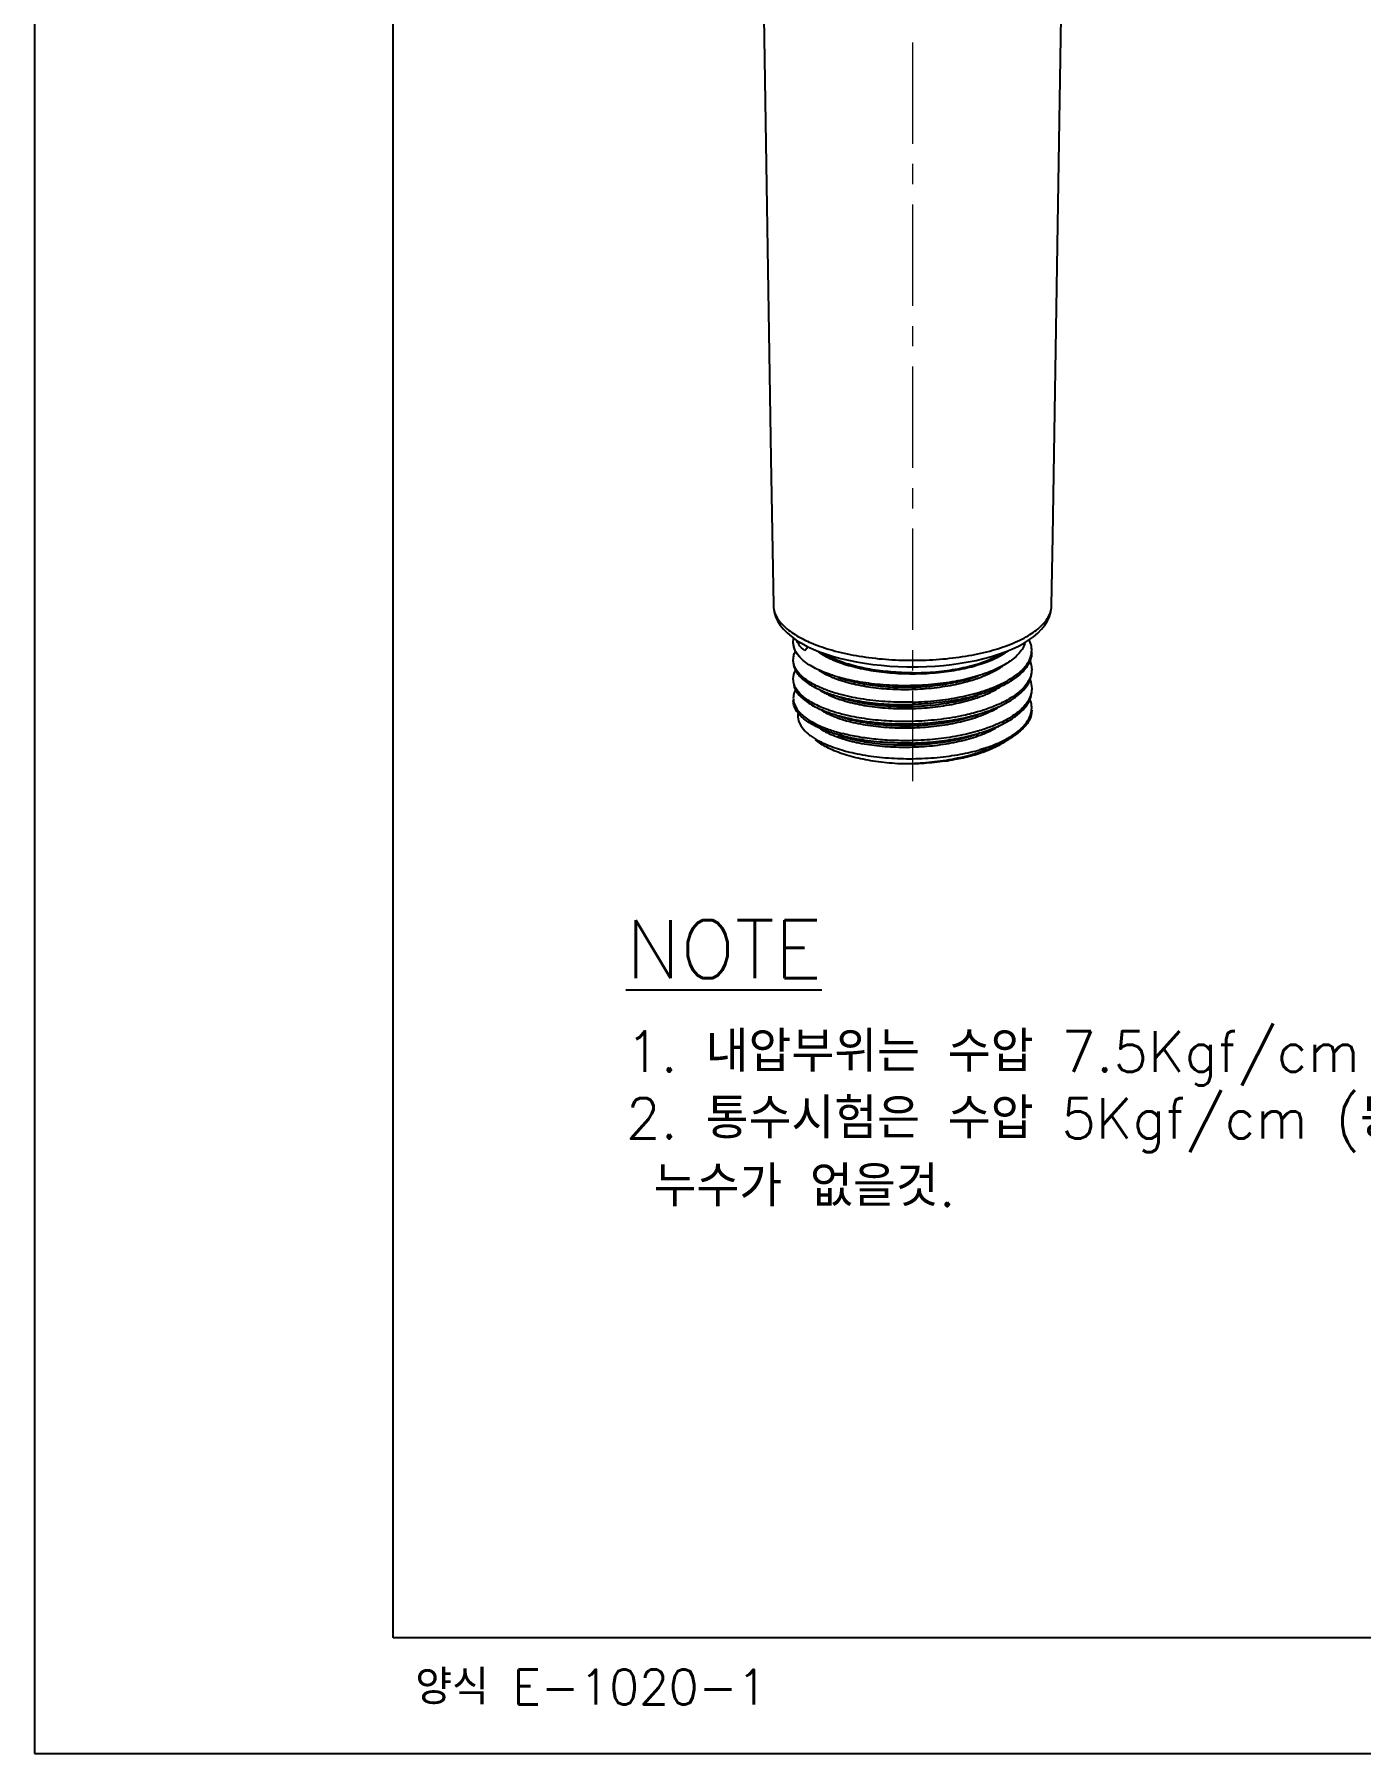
# Model space of a CAD drawing. Extents: x 3703 to 4123, y 991 to 1288.
# Drawn here: x 3702.5 to 3817.1, y 991.1 to 1139.6 of the extents above; entities that cross this region are included whole.
import ezdxf

# ---------------------------------------------------------------- set-up
doc = ezdxf.new("R2010")
doc.units = 0
doc.header["$LTSCALE"] = 7
doc.header["$MEASUREMENT"] = 0
doc.linetypes.add('CENTER', pattern=[2, 1.25, -0.25, 0.25, -0.25])
doc.layers.get('0').update_dxf_attribs({"color": 2, "linetype": 'CONTINUOUS'})
doc.layers.add('D', color=2, linetype='CONTINUOUS')
doc.layers.add('TXT', color=4, linetype='CONTINUOUS')
doc.styles.add('GHS', font='ROMANS.shx', dxfattribs={"bigfont": 'GHS.shx'})

# ---------------------------------------------------------------- blocks, each defined once
blk = doc.blocks.new('BORDER')
for p, q in [((0, 1.00000000000004), (0, 0)), ((0, 0), (1.00000000000004, 0))]:
    blk.add_line(p, q)

msp = doc.modelspace()

# ---------------------------------------------------------------- linework, layer by layer
at = {"color": 1, "linetype": 'CENTER', "lineweight": 0}
msp.add_line((3778.404998737748, 1222.911678981825), (3778.404998737748, 1075.0976048867), dxfattribs=at)
at = {"color": 7, "linetype": 'Continuous'}
for p, q in [((3765.341789009508, 1155.767564370645), (3766.173772400148, 1102.959026612265)), ((3790.526156301328, 1096.243365852605), (3791.468208465988, 1155.767564368105)), ((3766.173772400148, 1102.959026612265), (3766.383694591428, 1090.293656385525)), ((3790.426302873908, 1090.293655821645), (3790.526156301328, 1096.243365852605)), ((3766.383552379368, 1090.303566678125), (3766.383694599048, 1090.293655821645)), ((3767.954560448928, 1087.581507954105), (3768.365363688788, 1087.284341245925)), ((3769.398915236108, 1086.698215387445), (3769.096900818548, 1086.366162383785)), ((3784.090088685808, 1077.537135312385), (3784.294539572308, 1077.609488411265)), ((3784.521766194308, 1077.689884570005), (3784.570413135368, 1077.707094319685))]:
    msp.add_line(p, q, dxfattribs=at)
for points in [[(3766.383553164228, 1090.303967055785), (3766.392940229528, 1090.112213619125), (3766.453514558468, 1089.726099697425), (3766.573398733228, 1089.333465964025), (3766.749227474788, 1088.951656961325), (3766.977533368188, 1088.584780580525), (3767.258200670708, 1088.231203560985), (3767.585326262328, 1087.896395673325), (3767.954560448928, 1087.581507954105)], [(3787.498347429348, 1086.738782248145), (3787.986372691548, 1087.000255263425), (3788.437685083308, 1087.279696985465), (3788.849603334908, 1087.576940800425), (3789.219955510128, 1087.892009314305), (3789.548196903428, 1088.227137620425), (3789.829902517308, 1088.581159917205), (3790.059092445008, 1088.948557940345), (3790.235653204408, 1089.330996428705), (3790.356079186568, 1089.724344003705), (3790.416962354108, 1090.111095594945), (3790.426445164708, 1090.304039100345)], [(3768.365363688788, 1087.284341245925), (3768.815564081248, 1087.004897463945), (3769.302520554628, 1086.743350321305)], [(3769.302520554628, 1086.743350321305), (3769.824342812988, 1086.499017208245), (3770.379252785208, 1086.271499299045), (3770.965110274908, 1086.060950764085), (3771.579626117248, 1085.867927873525), (3772.220071481008, 1085.693169239045), (3772.883865350268, 1085.537122362925), (3773.567960133968, 1085.399936213625), (3774.268333569388, 1085.281920084405), (3774.981903579888, 1085.183120312485), (3775.705810836668, 1085.103447141885), (3776.436149840808, 1085.042903328505), (3777.169533941728, 1085.001405009165), (3777.903096249048, 1084.978889280765), (3778.404998247528, 1084.974416315365)], [(3778.404998244988, 1084.974416267105), (3778.887180595328, 1084.978545268245), (3779.621607627868, 1085.000589018925), (3780.355819484308, 1085.041653574845), (3781.086917788428, 1085.101789291505), (3781.811525526408, 1085.181070303885), (3782.525797864688, 1085.279494440285), (3783.226876084068, 1085.397148525525), (3783.911681397208, 1085.533985871865), (3784.576245960888, 1085.689706789785), (3785.217515239688, 1085.864165925245), (3785.832884448368, 1086.056921313165), (3786.419654758188, 1086.267247407625), (3786.975523801388, 1086.494586241745), (3787.498347429348, 1086.738782248145)]]:
    msp.add_lwpolyline(points, dxfattribs=at)
for points, start_tangent, end_tangent in [([(3766.383711942168, 1090.293656136605), (3766.383885431788, 1090.285192602605)], (0.01809676817860815, -0.9998362400820896), (0.02288814254632266, -0.9997380321518129)), ([(3766.383885431788, 1090.285192602605), (3766.615725384668, 1089.392212127965), (3767.304980031048, 1088.486766651585), (3768.407594135188, 1087.664760480005), (3769.643460319788, 1087.046078354405)], (0.02288806547769795, -0.99973803391623), (0.9210522876989576, -0.3894389340121462)), ([(3778.404998737748, 1085.535176093005), (3780.740845054108, 1085.627277001005), (3783.010789759828, 1085.901033900785), (3785.074802860648, 1086.339916627285), (3786.901323479888, 1086.937360230465), (3788.402403812748, 1087.664760761945), (3789.505017787348, 1088.486766984325), (3790.194272273708, 1089.392212496265), (3790.426108642648, 1090.285044408845)], (0.9999999999974646, 2.251877963696053e-06), (0.0229718274558948, 0.9997361127534289)), ([(3790.426108642648, 1090.285044408845), (3790.426285528248, 1090.293656136605)], (0.0229719558502758, 0.9997361098031886), (0.01809703845196482, 0.9998362351901776)), ([(3768.105052197728, 1087.141196228685), (3768.105433682868, 1087.178664078565)], (-0.002158151277825112, 0.9999976711888194), (0.02258695634238529, 0.9997448821590372)), ([(3768.840637703948, 1085.628045993625), (3768.281798333948, 1086.389028070845), (3768.105052197728, 1087.141196228685)], (-0.7105186958175616, 0.7036783234502193), (-0.002158138221191722, 0.9999976712169976)), ([(3768.105433682868, 1087.178664078565), (3768.135468044948, 1087.450708967545)], (0.02258693952245068, 0.9997448825390453), (0.1922711957217711, 0.9813418299938715)), ([(3768.840637703948, 1085.628045993625), (3768.265111072428, 1086.371230422925), (3768.105541419508, 1087.040614415625)], (-0.7355021532025828, 0.6775223853382001), (-0.007011392690440588, 0.9999754198841792)), ([(3769.096900818548, 1086.366162383785), (3768.572310244668, 1086.924912604865), (3768.414674672208, 1087.250821960665)], (-0.7829833696988483, 0.6220426374253106), (-0.3176635865811114, 0.9482034833095822)), ([(3769.643460319788, 1087.046078354405), (3769.795676436488, 1086.982865994165)], (0.9210522864446691, -0.3894389369786324), (0.9259228623184799, -0.3777126593535796)), ([(3788.145337372348, 1087.096095013325), (3787.937671356388, 1086.593822494885), (3787.251375106428, 1085.785441033165), (3787.213952961308, 1085.753164199065)], (-0.2549438888015075, -0.966955848817703), (-0.760626178080932, -0.6491901240915441)), ([(3788.703159533308, 1086.415567311645), (3788.677929080848, 1086.730139138685), (3788.482771246628, 1087.312202241765)], (0.004306703529593995, 0.9999907261093517), (-0.4476678890510103, 0.8941998999734971)), ([(3768.152546715388, 1085.218608179025), (3768.108395216188, 1085.585224296185)], (-0.2429451913324852, 0.9700400167046832), (0.002344571513199565, 0.9999972514884327)), ([(3768.108395216188, 1085.585224296185), (3768.167668112628, 1086.004350773145), (3768.294681406988, 1086.315181380845)], (0.00234457236225102, 0.999997251486442), (0.4678932822900464, 0.883784971804707)), ([(3771.228914659668, 1084.327385643465), (3769.868314289688, 1084.921804660365), (3768.840637703948, 1085.628045993625)], (-0.9428998846860878, 0.3330762787395141), (-0.7434516695102872, 0.6687896643208289)), ([(3769.795676436488, 1086.982865994165), (3769.908674569648, 1086.937360001865)], (0.9259228654776199, -0.3777126516092804), (0.9292445303215864, -0.3694652931838312)), ([(3769.908674569648, 1086.937360001865), (3771.735195252388, 1086.339916457105), (3773.799208355748, 1085.901033796645), (3776.069153229108, 1085.627276934965), (3778.404998737748, 1085.535176093005)], (0.9292445297972484, -0.3694652945025975), (0.999999999996973, -2.460489629250213e-06)), ([(3770.155209720468, 1086.360123866525), (3770.399350850168, 1086.186346860765), (3771.579552800148, 1085.559288196165), (3773.067829343528, 1085.045019613325), (3774.796897292548, 1084.666801174945), (3776.688485889348, 1084.441703034845), (3778.657229307708, 1084.379809241945), (3780.616110721408, 1084.484014936505), (3782.475126680788, 1084.749728563065), (3784.150300592308, 1085.164948466685), (3785.565965322568, 1085.710919678525), (3786.662599387868, 1086.366345533025)], (0.796530348432108, -0.604598547820473), (0.7955962145141655, 0.6058272554538383)), ([(3778.404998737748, 1084.457569457265), (3776.522202325548, 1084.535511528965), (3774.721745197488, 1084.765814157005), (3773.080636650908, 1085.138489456865), (3771.669889794988, 1085.637349825665), (3770.664373380828, 1086.165651428445)], (-1, 6.123031769111888e-17), (-0.8416661126888143, 0.5399982914336863)), ([(3778.404998737748, 1084.457569457265), (3780.429939234468, 1084.547881207045), (3782.353340762308, 1084.814287847205), (3784.078755934788, 1085.243430638905), (3785.519665227208, 1085.813790567525), (3786.141983779368, 1086.163277115185)], (1, -6.123031769111888e-17), (0.8421812119627252, 0.5391945903076135)), ([(3784.919120083368, 1083.022831077065), (3785.947274371988, 1083.440779697605), (3787.219502233928, 1084.162460423405), (3788.121110415468, 1084.972844504945), (3788.614162495148, 1085.840126049525)], (0.9420513247260731, 0.335468778848123), (0.2967696549492745, 0.9549490938795056)), ([(3787.213952961308, 1085.753164199065), (3786.169394999628, 1085.048779737885), (3785.250306268848, 1084.612920825505)], (-0.76062617815112, -0.6491901240093081), (-0.9242773272807394, -0.3817216554962174)), ([(3788.703593258628, 1086.209536794065), (3788.597436384328, 1085.583584766825), (3788.086259570768, 1084.725564877585), (3787.174588737268, 1083.925079592605)], (-0.005262802067624137, -0.9999861513613061), (-0.8227276299358954, -0.5684357896368456)), ([(3788.614162495148, 1085.840126049525), (3788.703159533308, 1086.415567311645)], (0.2967696542263383, 0.9549490941041726), (0.004306704967346648, 0.9999907261031596)), ([(3768.105014671768, 1085.378423703945), (3768.105093520988, 1085.362089510045), (3768.309873014908, 1084.622165221545), (3768.899668253908, 1083.912691060105), (3769.849486285688, 1083.264464655265), (3771.124761644708, 1082.702218108945), (3771.178793741368, 1082.682970126105)], (-0.001442067647714245, -0.9999989602199093), (0.9428093409690937, -0.3333324865377258)), ([(3768.105014671768, 1083.922294429265), (3768.295796172348, 1084.652494193145)], (0.001442066460203127, 0.9999989602216217), (0.4609307319962933, 0.8874361161804051)), ([(3771.239543218548, 1082.867510557125), (3770.746512759348, 1083.051941463345), (3769.474348486308, 1083.691183796745), (3768.589240690868, 1084.430507977225), (3768.152546715388, 1085.218608179025)], (-0.9444477399490384, 0.3286616291950638), (-0.2429451886824241, 0.9700400173683875)), ([(3770.322280681728, 1084.691853497205), (3770.898834636568, 1084.343236129925)], (0.8178850413088745, -0.5753816639441867), (0.8851029448767719, -0.4653952910918484)), ([(3770.898834636568, 1084.343236129925), (3771.285278834468, 1084.154971655045)], (0.8851029447714014, -0.4653952912922452), (0.9114630676465064, -0.4113819105362077)), ([(3784.660877274988, 1084.387761227565), (3783.017233422328, 1083.911387082525), (3781.082663969148, 1083.558736921685), (3779.017702414548, 1083.371846513145), (3776.912271316808, 1083.358147774985), (3774.858024795388, 1083.517518037905), (3772.944898382888, 1083.842287888745), (3771.256928941968, 1084.317527174485), (3771.228914659668, 1084.327385643465)], (-0.9427749504902391, -0.3334297418169644), (-0.9428998847654889, 0.3330762785147386)), ([(3771.285278834468, 1084.154971655045), (3771.708155357268, 1083.978305064005)], (0.9114630677127139, -0.4113819103895174), (0.9326612180139359, -0.3607534510060322)), ([(3771.977069734348, 1084.062526226525), (3773.011831045568, 1083.750786047365), (3774.681720873168, 1083.421626634565), (3776.519624126488, 1083.240783638365), (3778.442605172568, 1083.218958259105), (3780.363889219248, 1083.359675999005), (3782.196778065528, 1083.659127581965), (3783.858562344188, 1084.106340842985), (3784.090115894288, 1084.185712284445)], (0.9425368784444853, -0.3341021292541032), (0.9428383636739522, 0.3332503863232935)), ([(3784.151303996448, 1084.023896702565), (3784.576710719928, 1084.186366382705)], (0.9408395361153726, 0.3388524269976692), (0.9269847616318924, 0.375098989204535)), ([(3784.576710719928, 1084.186366382705), (3784.722101968388, 1084.246410908285)], (0.9269847626216889, 0.3750989867584438), (0.9214678493258732, 0.3884546339777016)), ([(3785.009927750368, 1084.516848010285), (3784.737556443448, 1084.415142770465), (3784.660877274988, 1084.387761227565)], (-0.9326496044651771, -0.3607834742486813), (-0.9427749498963689, -0.3334297434961364)), ([(3784.722101968388, 1084.246410908285), (3785.858245974988, 1084.823486381005), (3786.294219225468, 1085.118030041345)], (0.9214678475227797, 0.3884546382548872), (0.8013454361405896, 0.5982018822911279)), ([(3785.250306268848, 1084.612920825505), (3785.009927750368, 1084.516848010285)], (-0.9242773279177258, -0.381721653953858), (-0.9326496023601691, -0.3607834796902686)), ([(3788.662285652648, 1084.358381753685), (3788.236685581828, 1083.457915352945), (3787.361804458848, 1082.603644089685), (3786.097686865168, 1081.849782742445), (3785.080003657968, 1081.419100944425)], (-0.2069519107283234, -0.9783511162388971), (-0.9377799725426669, -0.3472300722833136)), ([(3788.322600383328, 1083.373103569305), (3788.489179631068, 1083.662873754305), (3788.704405614128, 1084.500771453665), (3788.704932123108, 1084.547179631105)], (0.5527587069765484, 0.8333413537450391), (-0.00204834552162726, 0.9999979021381116)), ([(3788.558662822048, 1085.484606308445), (3788.636504421508, 1085.253330801985), (3788.702759033728, 1084.754710846725)], (0.3748227320185903, -0.9270964995954413), (0.002609932572208278, -0.9999965941201844)), ([(3788.702759033728, 1084.754710846725), (3788.662285652648, 1084.358381753685)], (0.002609934116233269, -0.9999965941161544), (-0.2069519095679318, -0.9783511164843564)), ([(3768.199475173728, 1083.411148893265), (3768.105093520988, 1083.905960235365), (3768.105014671768, 1083.922294429265)], (-0.3418672391258278, 0.9397482592761129), (0.001442068313450296, 0.9999989602189491)), ([(3768.105333688148, 1083.716138986865), (3768.253273090008, 1083.071920143225), (3768.785694908068, 1082.355437052445), (3769.689909386148, 1081.691966098465), (3770.907726536488, 1081.120528999025), (3771.178786997668, 1081.020787577985)], (0.005631562398631162, -0.9999841426267471), (0.942705617017534, -0.3336257178989512)), ([(3768.296724295968, 1082.991532963385), (3768.127149247768, 1082.510042155985), (3768.107295937208, 1082.260169305465)], (-0.4690641163394141, -0.8831641154183771), (0.007501231563447851, -0.9999718653667371)), ([(3771.124761644708, 1081.246088836805), (3769.849486285688, 1081.808335383125), (3768.899668253908, 1082.456561787965), (3768.309873014908, 1083.166035949405), (3768.199475173728, 1083.411148893265)], (-0.941208979527333, 0.337824890819366), (-0.3418672414929779, 0.9397482584149768)), ([(3770.336318527668, 1083.020348983985), (3770.867415496968, 1082.697608560125)], (0.8209269004233107, -0.5710332951425651), (0.8823627192778728, -0.4705699008952418)), ([(3770.867415496968, 1082.697608560125), (3771.250784455908, 1082.508694904425)], (0.882362720739485, -0.4705698981545819), (0.909647270499357, -0.4153815634727542)), ([(3771.178793741368, 1082.682970126105), (3772.684763945068, 1082.247688352525), (3774.481877638108, 1081.920854144625), (3776.412836288248, 1081.742399157365), (3778.404998737748, 1081.716903173305)], (0.9428093409344489, -0.3333324866357167), (0.9996703383017631, 0.02567517711017135)), ([(3771.762843993128, 1082.698315899325), (3771.239543218548, 1082.867510557125)], (-0.9578051143530891, 0.287418445683408), (-0.9444477397335393, 0.3286616298143258)), ([(3771.708155357268, 1083.978305064005), (3772.165332819848, 1083.814407063125), (3773.717577091528, 1083.405651629685), (3775.484482282628, 1083.138286317325), (3777.385132801868, 1083.027152640685), (3779.332488178168, 1083.079937470345), (3781.237369087728, 1083.296821011685), (3783.012541326048, 1083.670468560045), (3784.151303996448, 1084.023896702565)], (0.9326612190770102, -0.3607534482576508), (0.9408395353833875, 0.3388524290300596)), ([(3778.404998737748, 1081.922937386585), (3776.266209611728, 1081.956469788405), (3774.192024941208, 1082.168116190105), (3772.321095721428, 1082.543007919365), (3771.762843993128, 1082.698315899325)], (-0.9996703383023121, -0.02567517708879699), (-0.9578051137822462, 0.2874184475857079)), ([(3778.404998737748, 1081.922937386585), (3780.505759903248, 1082.062975094825), (3782.518263777648, 1082.370824341965), (3784.357926120668, 1082.835853973245)], (0.9996703382983158, 0.02567517724439485), (0.9547045618483557, 0.2975553723022643)), ([(3784.887985327248, 1082.805752867585), (3784.315893138948, 1082.616778102025), (3782.486910777108, 1082.158531025125), (3780.488977473008, 1081.855122444745), (3778.404998737748, 1081.716903173305)], (-0.9428351300654684, -0.3332595347689716), (-0.9996703382953498, -0.02567517735987164)), ([(3784.357926120668, 1082.835853973245), (3784.826493067708, 1082.990215485705)], (0.9547045623358298, 0.2975553707382066), (0.9443954164412747, 0.3288119483910396)), ([(3784.535679138288, 1082.507541642825), (3785.000200104088, 1082.706656692905)], (0.9282919935181647, 0.3718520872202708), (0.909046514230169, 0.4166946543525355)), ([(3784.826493067708, 1082.990215485705), (3784.919120083368, 1083.022831077065)], (0.9443954153414238, 0.3288119515499698), (0.9420513244385471, 0.3354687796555431)), ([(3787.174588737268, 1083.925079592605), (3785.900205779308, 1083.213077562205), (3784.887985327248, 1082.805752867585)], (-0.8227276300204687, -0.5684357895144384), (-0.9428351302271093, -0.333259534311668)), ([(3785.000200104088, 1082.706656692905), (3786.039365716888, 1083.277087484985)], (0.9090465138653923, 0.4166946551483198), (0.8330358193995815, 0.5532190557069305)), ([(3788.674941255988, 1082.763302792465), (3788.489179631068, 1082.206744482165), (3787.894120838968, 1081.399927294685), (3786.930055352828, 1080.645521056485), (3785.646335720628, 1079.982538684205), (3785.154981112788, 1079.785093155805)], (-0.1797814834865638, -0.9837065711864339), (-0.9355006152239222, -0.3533250612618116)), ([(3787.290048460628, 1082.344377193945), (3787.894120838968, 1082.856056569365), (3788.322600383328, 1083.373103569305)], (0.8096024620759529, 0.5869785800185177), (0.5527587066549741, 0.8333413539583406)), ([(3788.314640495768, 1081.698930255225), (3788.529575801228, 1082.087047629865), (3788.704928168328, 1082.885404648845)], (0.5579132887230562, 0.8298992482622355), (0.00209402375984596, 0.9999978075298432)), ([(3788.557747139348, 1083.822053720425), (3788.704932123108, 1083.091050356425)], (0.3708219966682942, -0.9287039607899493), (0.002048345473985207, -0.999997902138209)), ([(3788.704932123108, 1083.091050356425), (3788.704405614128, 1083.044642178985), (3788.674941255988, 1082.763302792465)], (0.002048345599939617, -0.9999979021379511), (-0.1797814803429531, -0.9837065717609579)), ([(3768.107295937208, 1082.260169305465), (3768.201105978188, 1081.740660093025)], (0.007501229595328131, -0.9999718653815008), (0.3396282310488825, -0.9405597613520403)), ([(3771.178777226288, 1079.358596495465), (3770.893068280308, 1079.463987986485), (3769.619446275868, 1080.071293678145), (3768.711314056068, 1080.767152647105), (3768.206478476968, 1081.520379642045), (3768.107305096448, 1082.054137500105)], (-0.9426649281210783, 0.3337406677204359), (-0.008090029506866797, 0.999967275175832)), ([(3768.201105978188, 1081.740660093025), (3768.691306600528, 1080.993906153465), (3769.577772691448, 1080.302458285665), (3770.824241006228, 1079.696753439165)], (0.3396282281752801, -0.9405597623896739), (0.930986583029678, -0.3650533963939041)), ([(3770.334487969988, 1081.358615444365), (3770.494910938448, 1081.252355687365), (3770.836361510308, 1081.052211213385)], (0.8221324271486203, -0.5692962956411349), (0.8793337894796441, -0.4762059288578514)), ([(3771.240594755688, 1081.205178278545), (3771.124761644708, 1081.246088836805)], (-0.9445898731165941, 0.3282529079925667), (-0.9412089821185314, 0.3378248836000659)), ([(3771.615389710948, 1081.081500192145), (3771.240594755688, 1081.205178278545)], (-0.9543183765898612, 0.298791626560873), (-0.9445898712548593, 0.3282529133499484)), ([(3771.250784455908, 1082.508694904425), (3771.670541792668, 1082.330823047825)], (0.9096472704766747, -0.415381563522426), (0.9307192389968061, -0.3657344640052485)), ([(3772.135790570068, 1080.929759070685), (3771.615389710948, 1081.081500192145)], (-0.9651510593018957, 0.2616933945066794), (-0.9543183766856604, 0.2987916262548967)), ([(3771.670541792668, 1082.330823047825), (3772.611172428548, 1082.013850308645), (3774.236889225368, 1081.646208696965), (3776.053484990188, 1081.425203746545), (3777.977768550808, 1081.363553892705), (3779.921617157388, 1081.466679889145), (3781.796012080168, 1081.732456566125), (3783.515115228188, 1082.151310150565), (3784.150714335448, 1082.361395910225)], (0.930719238138831, -0.3657344661886189), (0.9409902907323089, 0.3384335573602669)), ([(3771.977058106228, 1082.400329258825), (3772.295815286848, 1082.293361799405), (3773.858255946568, 1081.899110103785), (3775.625869002648, 1081.645659655645), (3777.518890672528, 1081.546988069905), (3779.451898089208, 1081.610088550765), (3781.337664030648, 1081.834654309405), (3783.091093043468, 1082.213092417145), (3784.090123966408, 1082.523526167625)], (0.9429153792390551, -0.3330324122281025), (0.9426203332660105, 0.3338666010751529)), ([(3778.404998737748, 1080.054739685345), (3780.395650918488, 1080.183059319485), (3782.310109030128, 1080.462002873865), (3784.088536159068, 1080.886260773125), (3784.887974443348, 1081.143620250785)], (0.9996703382943114, 0.02567517740030379), (0.9427586642557284, 0.3334757876829362)), ([(3784.519234716008, 1081.224955930125), (3784.025841816588, 1081.074029117425)], (-0.9513861528006622, -0.3080006302901917), (-0.9607799068663839, -0.2773120454683182)), ([(3784.150714335448, 1082.361395910225), (3784.535679138288, 1082.507541642825)], (0.9409902915029762, 0.3384335552174816), (0.9282919931677004, 0.3718520880951703)), ([(3785.080003657968, 1081.419100944425), (3784.519234716008, 1081.224955930125)], (-0.9377799730621926, -0.3472300708802068), (-0.9513861526160371, -0.3080006308604818)), ([(3784.887974443348, 1081.143620250785), (3785.646335720628, 1081.438667956345), (3786.930055352828, 1082.101650331165), (3787.290048460628, 1082.344377193945)], (0.9427586642167701, 0.3334757877930742), (0.809602462134832, 0.5869785799373075)), ([(3784.961739276768, 1081.026766859905), (3785.395539501368, 1081.237540329645), (3786.034470476488, 1081.611443346125)], (0.9106503825527171, 0.413177783474124), (0.8335185941491442, 0.5524914055509228)), ([(3787.303770676008, 1080.692208788865), (3787.955957941608, 1081.257333932425), (3788.314640495768, 1081.698930255225)], (0.808092986013161, 0.5890549430709608), (0.5579132888954446, 0.8298992481463447)), ([(3788.704922892748, 1081.223035024645), (3788.516586581588, 1080.396103699085)], (-0.00215105660826993, -0.9999976864750578), (-0.4175941820777337, -0.9086336440473842)), ([(3788.704188832748, 1081.429077426885), (3788.696261111748, 1081.607868331685), (3788.557187323348, 1082.160218926245)], (0.005464572562445944, 0.9999850691118891), (-0.3753155274320766, 0.926897111263371)), ([(3788.658270143788, 1081.023228797385), (3788.704188832748, 1081.429077426885)], (0.2144423410936145, 0.9767366494333516), (0.00546457183322763, 0.999985069115874)), ([(3768.523628805328, 1080.982208483185), (3768.519546931348, 1080.502332805905), (3768.867953943448, 1079.724943949205), (3769.394830672268, 1079.178635062145)], (-0.1655532903964775, -0.9862008456896088), (0.7718587917206547, -0.635793996231115)), ([(3770.335911807628, 1079.695558221845), (3770.805559727868, 1079.406828883125)], (0.8204343734734914, -0.5717407094331836), (0.8771479368264913, -0.4802202587574059)), ([(3770.824241006228, 1079.696753439165), (3771.311283186828, 1079.518591052285)], (0.9309865826878261, -0.3650533972657199), (0.9465195565686062, -0.3226464458709709)), ([(3770.836361510308, 1081.052211213385), (3771.216398451528, 1080.862150610525)], (0.8793337901503702, -0.4762059276193282), (0.9076809107801986, -0.419661011061582)), ([(3771.178786997668, 1081.020787577985), (3772.379773577148, 1080.659796209545)], (0.9427056170958988, -0.3336257176775205), (0.9692630659077538, -0.2460266430025447)), ([(3771.216398451528, 1080.862150610525), (3771.633270274628, 1080.683655196625)], (0.907680910373266, -0.419661011941733), (0.9293370548095538, -0.3692324993251602)), ([(3771.633270274628, 1080.683655196625), (3773.081741555988, 1080.225149291185)], (0.9293370551745112, -0.3692324984065835), (0.9702217371206335, -0.2422184568083542)), ([(3771.977098131548, 1080.738279344425), (3773.081741555988, 1080.408813765105)], (0.9425690627968225, -0.3340113199553569), (0.9702217370088738, -0.2422184572560145)), ([(3778.404998737748, 1080.260773898625), (3776.412836288248, 1080.286269882685), (3774.481877638108, 1080.464724872485), (3772.684763945068, 1080.791559080385), (3772.135790570068, 1080.929759070685)], (-0.9996703382974632, -0.02567517727759189), (-0.9651510591399286, 0.2616933951040308)), ([(3772.379773577148, 1080.659796209545), (3773.752805959348, 1080.370334944425), (3775.239131061368, 1080.169456405365), (3776.802553085648, 1080.063058850825), (3778.404998737748, 1080.054739685345)], (0.9692630657832804, -0.246026643492928), (0.9996703382936792, 0.0256751774249151)), ([(3773.081741555988, 1080.408813765105), (3774.760811703048, 1080.085954423525), (3776.604326293888, 1079.912036920205), (3778.529096477868, 1079.897449938965), (3780.448266734008, 1080.045392348185), (3782.275234238308, 1080.351728860225), (3783.927556834088, 1080.805176627445), (3784.090106602968, 1080.861411597525)], (0.9702217371401767, -0.2422184567300727), (0.94283280652576, 0.3332661082959966)), ([(3773.081741555988, 1080.225149291185), (3774.773991905288, 1079.900432785425), (3776.632524553468, 1079.726973594625), (3778.572227826708, 1079.715312794985), (3780.504272827228, 1079.868581886465), (3782.340181372828, 1080.182359392005), (3783.995877855688, 1080.644873331085), (3784.150050102588, 1080.699135963225)], (0.9702217371739055, -0.2422184565949695), (0.9411157408920872, 0.338084548959484)), ([(3784.025841816588, 1081.074029117425), (3782.634858314588, 1080.732380138545), (3780.549212399528, 1080.405574188145), (3778.404998737748, 1080.260773898625)], (-0.9607799074312653, -0.277312043511221), (-0.9996703382990633, -0.02567517721529004)), ([(3784.635188962128, 1079.600757974565), (3784.088536159068, 1079.430131498445)], (-0.9488453308322414, -0.3157412519102535), (-0.9597534115567975, -0.2808440652837237)), ([(3784.150050102588, 1080.699135963225), (3784.941372312168, 1081.017554701545)], (0.9411157408537276, 0.3380845490662649), (0.9116125315361457, 0.4110505958471047)), ([(3785.154981112788, 1079.785093155805), (3784.635188962128, 1079.600757974565)], (-0.935500615010711, -0.3533250618263322), (-0.9488453298320623, -0.3157412549159279)), ([(3784.887979670668, 1079.481441944465), (3785.755612662348, 1079.823890850625), (3787.010205456688, 1080.490696418205), (3787.303770676008, 1080.692208788865)], (0.9427937404401285, 0.3333766083379449), (0.8080929857951276, 0.5890549433700695)), ([(3784.941372312168, 1081.017554701545), (3784.961739276768, 1081.026766859905)], (0.9116125115557765, 0.4110506401588123), (0.9106503929440104, 0.4131777605715483)), ([(3784.947206600728, 1079.357965465485), (3785.761041500868, 1079.778267101385), (3786.045556644308, 1079.956580361725)], (0.9116284208820618, 0.4110153552363688), (0.8329493524524015, 0.5533492353379781)), ([(3787.452514803208, 1079.348243585005), (3787.763706062968, 1079.611914335285)], (0.7884745285427098, 0.6150674091832142), (0.7343758380735653, 0.6787430503907562)), ([(3788.516586581588, 1080.396103699085), (3787.946556685328, 1079.636819022585), (3787.754382906608, 1079.460979569845)], (-0.4399866954386897, -0.8980042916584208), (-0.758508848649615, -0.6516627398587672)), ([(3787.763706062968, 1079.611914335285), (3788.032147570788, 1079.883501899805), (3788.257442698048, 1080.161152749125)], (0.7343758392135387, 0.6787430491573456), (0.5866764111120002, 0.8098214547940449)), ([(3788.257442698048, 1080.161152749125), (3788.571587411388, 1080.732366039005)], (0.5866764114756373, 0.8098214545306076), (0.3545868826815728, 0.9350230706405938)), ([(3788.571587411388, 1080.732366039005), (3788.658270143788, 1081.023228797385)], (0.3545868824524813, 0.9350230707274716), (0.2144423420198405, 0.9767366492299989)), ([(3769.394830672268, 1079.178635062145), (3769.638573232788, 1078.991862199725), (3770.371812035548, 1078.544516261805)], (0.7718587920601816, -0.6357939958189268), (0.8862587228377566, -0.4631905398364573)), ([(3777.586095054248, 1076.587010664505), (3775.689627003148, 1076.733121050465), (3773.910138298988, 1077.031237535765), (3772.324607776888, 1077.468512561645), (3771.001576595168, 1078.026068817625), (3770.013301718788, 1078.667296059425)], (-0.99938837121099, 0.03496975104635959), (-0.7707528424239383, 0.6371342526465047)), ([(3770.371812035548, 1078.544516261805), (3770.799564715728, 1078.337071853225), (3772.301864990268, 1077.791217455985), (3774.081320364548, 1077.380258397285), (3776.061475908928, 1077.124329620345), (3778.156901730768, 1077.036856716805), (3780.276418619488, 1077.123924317625), (3782.328667248028, 1077.384065621065), (3784.033068665228, 1077.755930668545)], (0.8862587226672168, -0.4631905401627645), (0.9659446081823554, 0.2587489399464973)), ([(3770.805559727868, 1079.406828883125), (3771.182342131528, 1079.215821383505)], (0.8771479370357481, -0.4802202583751868), (0.9052120075344475, -0.4249602586306814)), ([(3778.404998737748, 1078.392576199925), (3776.315152361188, 1078.423329638545), (3774.312065155788, 1078.620188030705), (3772.479244678688, 1078.972724125225), (3771.178777226288, 1079.358596495465)], (-0.9996703382961809, -0.02567517732751829), (-0.9426649281568761, 0.3337406676193236)), ([(3771.182342131528, 1079.215821383505), (3771.916632385068, 1078.914088311585)], (0.9052120080470586, -0.4249602575387632), (0.9407632467256326, -0.3390641732920873)), ([(3771.311283186828, 1079.518591052285), (3771.830577266348, 1079.353924762365)], (0.9465195563367056, -0.3226464465512773), (0.9592274746942626, -0.2826351920615473)), ([(3771.830577266348, 1079.353924762365), (3772.036973541388, 1079.294806958325)], (0.9592274739409155, -0.2826351946183107), (0.9633636349521119, -0.2681986332028081)), ([(3771.916632385068, 1078.914088311585), (3772.044659540748, 1078.868885986445), (3773.575031692088, 1078.448917885565), (3775.326592639048, 1078.168754552065), (3777.219129483888, 1078.043823585265), (3779.165973324508, 1078.082443706145), (3781.077968263528, 1078.285443795445), (3782.867554308428, 1078.646124938445), (3784.452777198428, 1079.150567203625)], (0.9407632467791889, -0.3390641731434906), (0.9314222804827217, 0.3639402910098942)), ([(3771.977022086488, 1079.075900886105), (3772.649032870988, 1078.862305991985), (3774.256422892168, 1078.502212361145), (3776.048589645648, 1078.284912833845), (3777.945710387848, 1078.222577187625), (3779.863287738868, 1078.320473133565), (3781.715913192868, 1078.576731704105), (3783.421071182088, 1078.982430491385), (3784.090143780948, 1079.199143113585)], (0.9427046059960361, -0.3336285746662874), (0.9427140466652042, 0.3336018978065252)), ([(3772.036973541388, 1079.294806958325), (3772.379773577148, 1079.203666934865)], (0.9633636355123628, -0.2681986311903989), (0.9692630656556248, -0.2460266439958487)), ([(3778.404998737748, 1078.598610413205), (3776.802553085648, 1078.606929576145), (3775.239131061368, 1078.713327133225), (3773.752805959348, 1078.914205672285), (3772.379773577148, 1079.203666934865)], (-0.9996703382936792, -0.0256751774249151), (-0.9692630657832804, 0.246026643492928)), ([(3778.404998737748, 1078.392576199925), (3780.423423773788, 1078.523804243285), (3782.397904760048, 1078.816707556385), (3784.207699438648, 1079.259468205025), (3784.887979670668, 1079.481441944465)], (0.9996703382953629, 0.02567517735936464), (0.9427937403740574, 0.3333766085247953)), ([(3784.031425470648, 1079.413529248185), (3782.310109030128, 1079.005873599185), (3780.395650918488, 1078.726930047345), (3778.404998737748, 1078.598610413205)], (-0.9607391105783091, -0.2774533499621144), (-0.999670338296222, -0.0256751773259168)), ([(3784.088536159068, 1079.430131498445), (3784.031425470648, 1079.413529248185)], (-0.959753416912393, -0.2808440469815699), (-0.9607391148750304, -0.2774533350838357)), ([(3784.452777198428, 1079.150567203625), (3784.922980103588, 1079.347083183465)], (0.931422280937267, 0.3639402898465887), (0.912764248047562, 0.4084867531342586)), ([(3786.084634376668, 1078.349596163965), (3785.170227140208, 1077.934391309845), (3784.570454501808, 1077.706977444125)], (-0.8911771720256921, -0.4536554287785938), (-0.9426900427596845, -0.3336697218534286)), ([(3785.760918409928, 1078.318502121505), (3784.764361426668, 1077.965052071485)], (-0.9272471370935546, -0.3744499255598897), (-0.955033656157511, -0.2964974124784521)), ([(3786.095146047288, 1078.328044799905), (3785.137034986628, 1077.830271741605), (3784.766868388888, 1077.678289251565)], (-0.8477497566496002, -0.5303964084536618), (-0.9325109403170637, -0.361141725904091)), ([(3784.783696216548, 1077.988924152265), (3785.813188290148, 1078.393286300105)], (0.9453971794913635, 0.3259205010578117), (0.9131161146441849, 0.4076995967340509)), ([(3784.922980103588, 1079.347083183465), (3784.947206600728, 1079.357965465485)], (0.9127642440972872, 0.4084867619611536), (0.91162841859923, 0.4110153602996696)), ([(3786.213262846868, 1078.513355432585), (3785.760918409928, 1078.318502121505)], (-0.9084879584942779, -0.4179110303293029), (-0.9272471369922631, -0.374449925810717)), ([(3785.813188290148, 1078.393286300105), (3786.278660841548, 1078.614955435125)], (0.9131161138385768, 0.4076995985383546), (0.891284611563953, 0.4534443088068188)), ([(3786.177638940468, 1078.397537823225), (3786.084634376668, 1078.349596163965)], (-0.8864943168231061, -0.4627394798807795), (-0.8911771705327848, -0.4536554317113152)), ([(3786.503653558948, 1078.575524538625), (3786.095146047288, 1078.328044799905)], (-0.8330059827665044, -0.5532639810029297), (-0.8740731325607882, -0.4857943586903526)), ([(3786.095146047288, 1078.328044799905), (3786.229041542768, 1078.421818297905)], (0.826917019239318, 0.5623239664929472), (0.8108084959076289, 0.5853115264233298)), ([(3787.428099485008, 1079.192206249125), (3786.631576531448, 1078.650143731525), (3786.177638940468, 1078.397537823225)], (-0.7849293021988759, -0.6195853375844089), (-0.88649431701979, -0.4627394795039818)), ([(3787.365211002708, 1079.160848935665), (3787.016798059708, 1078.935747249725), (3786.213262846868, 1078.513355432585)], (-0.8206569783376759, -0.5714211440834819), (-0.9084879597527276, -0.4179110275935857)), ([(3786.278660841548, 1078.614955435125), (3787.099964278948, 1079.093783479245), (3787.452514803208, 1079.348243585005)], (0.8912846124501936, 0.453444307064835), (0.7884745275618515, 0.6150674104406079)), ([(3787.699432051308, 1079.414551118125), (3787.365211002708, 1079.160848935665)], (-0.7690942331802931, -0.6391354007476172), (-0.8206569792134447, -0.5714211428257303)), ([(3787.754382906608, 1079.460979569845), (3787.699432051308, 1079.414551118125)], (-0.7585088512416123, -0.6516627368417883), (-0.7690942269243514, -0.639135408275613)), ([(3781.555425952248, 1076.934059350645), (3779.569751216468, 1076.676680970305), (3777.586095054248, 1076.587010664505)], (-0.9851370988687037, -0.1717698938480025), (-0.9999935663762656, -0.003587088802526099)), ([(3781.202027459148, 1076.826200993845), (3779.403839554388, 1076.633128966985), (3777.586095054248, 1076.587010664505)], (-0.9886069284102148, -0.1505202348500704), (-0.9999063165673393, 0.01368788109007324)), ([(3781.202027459148, 1076.826200993845), (3782.957071101708, 1077.190824917885), (3784.090109783048, 1077.537075759545)], (0.9876853178372834, 0.1564535487889762), (0.9426078726302801, 0.3339017796529658)), ([(3783.958963702948, 1077.400520594505), (3782.616427277028, 1077.060789422305), (3781.202027459148, 1076.826200993845)], (-0.9565311198828841, -0.2916302739696203), (-0.9919254243090115, -0.1268225240617285)), ([(3784.570454501808, 1077.706977444125), (3783.451398035328, 1077.356647227845), (3781.555425952248, 1076.934059350645)], (-0.9426900429380093, -0.3336697213496219), (-0.9851370989566652, -0.171769893343524)), ([(3784.319034052148, 1077.516159944125), (3783.958963702948, 1077.400520594505)], (-0.9472726902718758, -0.320428541589358), (-0.9565311193909213, -0.291630275583231)), ([(3784.033068665228, 1077.755930668545), (3784.224188676688, 1077.808311729645)], (0.9659446086385984, 0.2587489382432803), (0.9628772563034405, 0.269939603047716)), ([(3784.224188676688, 1077.808311729645), (3784.508986583088, 1077.897269207305)], (0.9572547227093867, 0.2892462546872049), (0.9516291435204343, 0.3072490410116274)), ([(3784.517111618908, 1077.890660231445), (3784.224188676688, 1077.808311729645)], (-0.9600303938586848, -0.2798957714356164), (-0.9651772946118896, -0.2615966168849929)), ([(3784.372097672208, 1077.534250972205), (3784.319034052148, 1077.516159944125)], (-0.9457253069654795, -0.3249671425929852), (-0.9472726855059994, -0.3204285556785665)), ([(3784.766868388888, 1077.678289251565), (3784.372097672208, 1077.534250972205)], (-0.932510940097361, -0.36114172647139), (-0.9457253056904423, -0.3249671463036216)), ([(3784.508986583088, 1077.897269207305), (3784.783696216548, 1077.988924152265)], (0.9516291444887771, 0.3072490380124216), (0.9453971800325205, 0.3259204994880779)), ([(3784.764361426668, 1077.965052071485), (3784.517111618908, 1077.890660231445)], (-0.9550336570716673, -0.2964974095339062), (-0.9600303947510272, -0.27989576837492))]:
    msp.add_spline(points, degree=3, dxfattribs=dict(at, start_tangent=start_tangent, end_tangent=end_tangent))
at = {"layer": 'TXT'}
for p, q in [((3733.545262963459, 1001.10119793096), (3733.545262963459, 1275.10119793096)), ((4111.545262963458, 1001.10119793096), (3733.545262963459, 1001.10119793096))]:
    msp.add_line(p, q, dxfattribs=at)

# ---------------------------------------------------------------- block references
at = {"xscale": 420, "yscale": 297, "zscale": 420}
msp.add_blockref('BORDER', (3702.545262963459, 991.1011979309601), dxfattribs=at)

# ---------------------------------------------------------------- texts
at = {"color": 7, "style": 'GHS'}
msp.add_text('양식 E-1020-1', height=3, dxfattribs=at).set_placement((3735.4512747079, 995.3534290745783))
at = {"layer": 'D', "style": 'GHS'}
for s, height, p in [('%%UNOTE', 5, (3753.641054391038, 1058.085960500099)), ('1. 내압부위는 수압 7.5Kgf/cm (정압)에서 1분간 시험하여 이상없을것.', 3.5, (3753.641054391038, 1049.990722404861)), ('2. 통수시험은 수압 5Kgf/cm (동압)에서 이음부 및 패킹부에서', 3.5, (3753.641054391038, 1044.230272632657)), (' 누수가 없을것. ', 3.5, (3753.641054391038, 1038.373676258666))]:
    msp.add_text(s, height=height, dxfattribs=at).set_placement(p)

doc.saveas('drawing.dxf')
